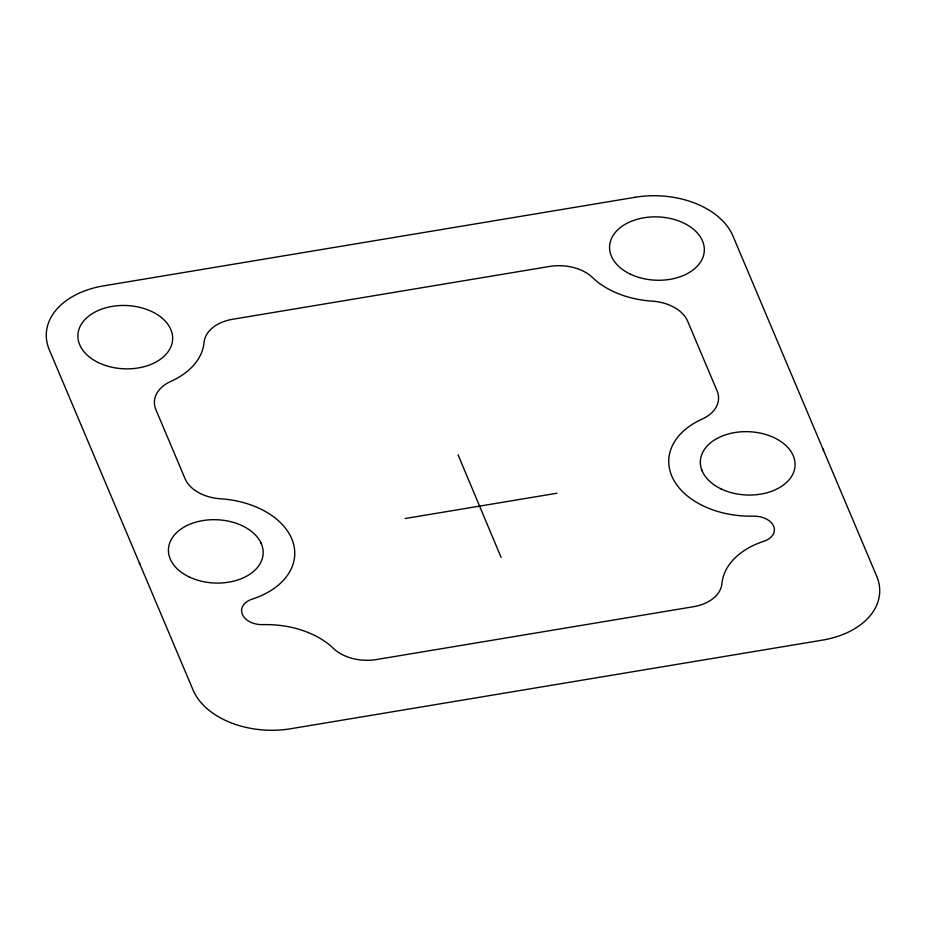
<?xml version="1.0" encoding="UTF-8"?>
<svg xmlns="http://www.w3.org/2000/svg" width="926" height="926" viewBox="0 0 926 926"><rect width="100%" height="100%" fill="white"/><g stroke="black" fill="none" stroke-linecap="round" stroke-linejoin="round"><path stroke-width="1.39" d="M405.183 518.514L557.07 493.211M701.387 469.158L702.139 470.94M260.843 542.578L261.352 543.782M458.057 454.805L501.105 557.429M822.855 448.913A79.023 52.77 2.5 0 1 823.654 450.696M139.838 564.038A79.023 52.77 2.5 0 1 139.351 562.823M635.271 197.261L103.585 285.868A79.023 52.77 2.5 0 0 49.309 349.82L193.106 690.101A79.023 52.77 2.5 0 0 290.729 728.739L822.415 640.132A79.023 52.77 2.5 0 0 876.69 576.18L732.894 235.899A79.023 52.77 2.5 0 0 635.271 197.261M549.546 266.457L232.669 319.262A39.505 26.391 2.5 0 0 204.09 342.331A79.023 52.77 2.5 0 1 171.009 381.304A39.505 26.391 2.5 0 0 155.915 409.709L185.131 478.835A39.505 26.391 2.5 0 0 220.666 498.801A79.023 52.77 2.5 0 1 293.044 542.3A79.023 52.77 2.5 0 1 252.208 599.11A19.759 13.196 2.5 0 0 241.975 613.22A28.104 18.763 2.5 0 0 242.971 615.582A19.759 13.196 2.5 0 0 263.007 624.645A79.023 52.77 2.5 0 1 333.429 648.408A39.505 26.391 2.5 0 0 376.454 659.543L693.331 606.738A39.505 26.391 2.5 0 0 721.91 583.669A79.023 52.77 2.5 0 1 763.881 541.247A19.759 13.196 2.5 0 0 773.65 526.188A19.759 13.196 2.5 0 0 753.266 516.152A79.023 52.77 2.5 0 1 673.364 479.367A79.023 52.77 2.5 0 1 701.954 419.2A39.505 26.391 2.5 0 0 717.06 390.807L687.601 321.102A39.505 26.391 2.5 0 0 652.066 301.135A79.023 52.77 2.5 0 1 592.571 277.592A39.505 26.391 2.5 0 0 549.546 266.457M630.085 274.015A47.411 31.669 2.5 0 0 704.188 252.196A47.411 31.669 2.5 0 0 636.567 219.462A47.411 31.669 2.5 0 0 630.085 274.015M720.856 488.801A47.411 31.669 2.5 0 0 794.948 466.993A47.411 31.669 2.5 0 0 727.327 434.259A47.411 31.669 2.5 0 0 720.856 488.801M188.927 576.829A47.411 31.669 2.5 0 0 263.019 555.021A47.411 31.669 2.5 0 0 195.398 522.287A47.411 31.669 2.5 0 0 188.927 576.829M98.399 362.61A47.411 31.669 2.5 0 0 172.502 340.803A47.411 31.669 2.5 0 0 104.881 308.069A47.411 31.669 2.5 0 0 98.399 362.61"/></g></svg>
